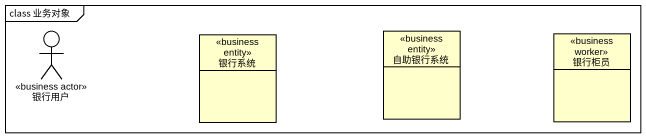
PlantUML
@startuml
mainframe class 业务对象
allowmixing
hide circle
hide empty members
actor 银行用户 <<business actor>>
class 自助银行系统 <<business entity>>
class 银行系统 <<business entity>>
class 银行柜员 <<business worker>>
@enduml
